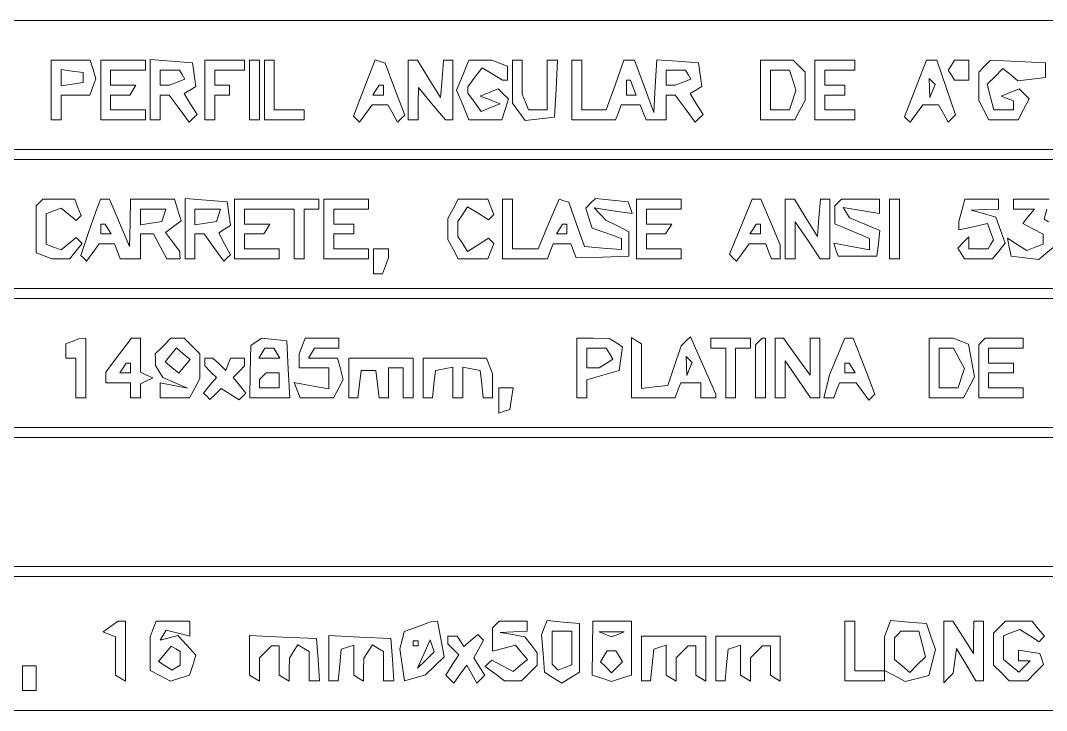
# Paper-space layout 'AN-06-DGE-026' of a CAD drawing. Header units: metres, sheet in millimetres. Extents: x 12 to 193, y 4 to 291.
# Drawn here: x 96.11 to 121.99, y 79.28 to 96.68 of the extents above; entities that cross this region are included whole.
import ezdxf

# ---------------------------------------------------------------- set-up
doc = ezdxf.new("R2010")
doc.units = ezdxf.units.M
doc.layers.add('DGE_CONTORNOS', color=7, linetype='Continuous', lineweight=0)
doc.layers.add('DGE_DATOS', color=7, linetype='Continuous', lineweight=0)

# ---------------------------------------------------------------- blocks, each defined once
blk = doc.blocks.new('LP_REF_DGE_MT_026')
at = {"layer": 'DGE_CONTORNOS'}
for points in [[(180.231, 95.054), (180.231, 93.427), (120.847, 93.427), (61.464, 93.427), (61.464, 95.054), (61.464, 96.681), (120.847, 96.681), (180.231, 96.681)], [(96.881, 94.929), (96.881, 94.178), (97.006, 94.178), (97.131, 94.178), (97.131, 94.491), (97.131, 94.803), (97.493, 94.803), (97.855, 94.803), (97.934, 95.009), (98.013, 95.214), (97.939, 95.447), (97.865, 95.679), (97.373, 95.679), (96.881, 95.679)], [(98.132, 94.929), (98.132, 94.178), (98.696, 94.178), (99.259, 94.178), (99.259, 94.303), (99.259, 94.428), (98.821, 94.428), (98.383, 94.428), (98.383, 94.616), (98.383, 94.803), (98.626, 94.803), (98.869, 94.803), (98.946, 94.929), (99.023, 95.054), (98.703, 95.054), (98.383, 95.054), (98.383, 95.241), (98.383, 95.429), (98.821, 95.429), (99.259, 95.429), (99.259, 95.554), (99.259, 95.679), (98.696, 95.679), (98.132, 95.679)], [(99.384, 94.936), (99.384, 94.178), (99.509, 94.178), (99.634, 94.178), (99.634, 94.491), (99.634, 94.803), (99.749, 94.803), (99.864, 94.803), (100.114, 94.459), (100.365, 94.116), (100.464, 94.215), (100.563, 94.314), (100.4, 94.576), (100.237, 94.837), (100.385, 94.928), (100.532, 95.019), (100.49, 95.318), (100.448, 95.617), (99.916, 95.655), (99.384, 95.694)], [(100.761, 94.929), (100.761, 94.178), (100.886, 94.178), (101.011, 94.178), (101.011, 94.491), (101.011, 94.803), (101.199, 94.803), (101.386, 94.803), (101.386, 94.929), (101.386, 95.054), (101.199, 95.054), (101.011, 95.054), (101.011, 95.241), (101.011, 95.429), (101.386, 95.429), (101.762, 95.429), (101.762, 95.554), (101.762, 95.679), (101.261, 95.679), (100.761, 95.679)], [(101.887, 94.929), (101.887, 94.178), (102.012, 94.178), (102.137, 94.178), (102.137, 94.929), (102.137, 95.679), (102.012, 95.679), (101.887, 95.679)], [(102.262, 94.929), (102.262, 94.178), (102.763, 94.178), (103.264, 94.178), (103.264, 94.303), (103.264, 94.428), (102.888, 94.428), (102.513, 94.428), (102.513, 95.054), (102.513, 95.679), (102.388, 95.679), (102.262, 95.679)], [(104.782, 94.977), (104.51, 94.266), (104.585, 94.191), (104.661, 94.115), (104.821, 94.334), (104.981, 94.553), (105.18, 94.553), (105.379, 94.553), (105.501, 94.335), (105.623, 94.117), (105.712, 94.207), (105.802, 94.297), (105.554, 94.95), (105.306, 95.604), (105.18, 95.646), (105.054, 95.688)], [(105.892, 94.929), (105.892, 94.178), (106.017, 94.178), (106.142, 94.178), (106.145, 94.584), (106.149, 94.991), (106.49, 94.583), (106.83, 94.175), (106.924, 94.177), (107.018, 94.178), (107.018, 94.929), (107.018, 95.679), (106.9, 95.679), (106.783, 95.679), (106.744, 95.21), (106.705, 94.741), (106.413, 95.21), (106.122, 95.679), (106.007, 95.679), (105.892, 95.679)], [(107.268, 95.304), (107.113, 94.929), (107.268, 94.553), (107.424, 94.178), (107.838, 94.178), (108.253, 94.178), (108.336, 94.441), (108.42, 94.703), (108.29, 94.833), (108.161, 94.962), (107.934, 94.869), (107.706, 94.777), (107.957, 94.678), (108.207, 94.58), (107.97, 94.484), (107.733, 94.387), (107.563, 94.619), (107.394, 94.851), (107.394, 94.929), (107.394, 95.006), (107.574, 95.249), (107.754, 95.492), (108.01, 95.335), (108.266, 95.179), (108.33, 95.179), (108.395, 95.179), (108.395, 95.353), (108.395, 95.528), (108.197, 95.604), (107.999, 95.679), (107.711, 95.679), (107.424, 95.679)], [(108.52, 95.14), (108.52, 94.601), (108.682, 94.379), (108.845, 94.156), (109.214, 94.198), (109.584, 94.24), (109.621, 94.96), (109.659, 95.679), (109.527, 95.679), (109.396, 95.679), (109.396, 95.054), (109.396, 94.428), (109.159, 94.428), (108.922, 94.428), (108.846, 94.626), (108.77, 94.824), (108.77, 95.252), (108.77, 95.679), (108.645, 95.679), (108.52, 95.679)], [(110.022, 94.929), (110.022, 94.178), (110.571, 94.178), (111.121, 94.178), (111.193, 94.365), (111.265, 94.553), (111.506, 94.553), (111.747, 94.553), (111.819, 94.365), (111.891, 94.178), (112.145, 94.178), (112.4, 94.178), (112.4, 94.491), (112.4, 94.803), (112.514, 94.803), (112.629, 94.803), (112.879, 94.459), (113.13, 94.116), (113.229, 94.215), (113.329, 94.314), (113.165, 94.576), (113.002, 94.837), (113.15, 94.928), (113.297, 95.019), (113.255, 95.318), (113.213, 95.617), (112.688, 95.655), (112.163, 95.693), (112.125, 95.029), (112.087, 94.365), (111.843, 95.022), (111.599, 95.679), (111.466, 95.679), (111.332, 95.679), (111.11, 95.054), (110.887, 94.428), (110.58, 94.428), (110.272, 94.428), (110.272, 95.054), (110.272, 95.679), (110.147, 95.679), (110.022, 95.679)], [(114.777, 94.929), (114.777, 94.178), (115.211, 94.178), (115.645, 94.178), (115.774, 94.42), (115.904, 94.662), (115.904, 95.02), (115.904, 95.379), (115.754, 95.529), (115.603, 95.679), (115.19, 95.679), (114.777, 95.679)], [(116.154, 94.929), (116.154, 94.178), (116.655, 94.178), (117.155, 94.178), (117.155, 94.303), (117.155, 94.428), (116.78, 94.428), (116.404, 94.428), (116.404, 94.616), (116.404, 94.803), (116.655, 94.803), (116.905, 94.803), (116.905, 94.929), (116.905, 95.054), (116.655, 95.054), (116.404, 95.054), (116.404, 95.241), (116.404, 95.429), (116.78, 95.429), (117.155, 95.429), (117.155, 95.554), (117.155, 95.679), (116.655, 95.679), (116.154, 95.679)], [(118.691, 94.968), (118.411, 94.256), (118.482, 94.186), (118.552, 94.115), (118.712, 94.334), (118.872, 94.553), (119.071, 94.553), (119.27, 94.553), (119.392, 94.335), (119.514, 94.117), (119.607, 94.21), (119.699, 94.302), (119.465, 94.991), (119.231, 95.679), (119.1, 95.679), (118.97, 95.679)], [(119.596, 95.554), (119.518, 95.429), (119.596, 95.304), (119.673, 95.179), (119.853, 95.179), (120.034, 95.179), (120.034, 95.429), (120.034, 95.679), (119.853, 95.679), (119.673, 95.679)], [(120.433, 95.529), (120.284, 95.379), (120.284, 95.02), (120.284, 94.662), (120.414, 94.42), (120.543, 94.178), (120.91, 94.178), (121.276, 94.178), (121.417, 94.441), (121.559, 94.705), (121.43, 94.833), (121.302, 94.962), (121.075, 94.868), (120.847, 94.774), (121.004, 94.716), (121.16, 94.657), (121.16, 94.543), (121.16, 94.428), (120.912, 94.428), (120.664, 94.428), (120.583, 94.751), (120.502, 95.075), (120.699, 95.273), (120.897, 95.47), (121.084, 95.316), (121.27, 95.161), (121.622, 95.201), (121.973, 95.241), (121.973, 95.429), (121.973, 95.616), (121.278, 95.647), (120.583, 95.678)], [(97.694, 95.241), (97.694, 95.116), (97.413, 95.076), (97.131, 95.036), (97.131, 95.241), (97.131, 95.447), (97.413, 95.407), (97.694, 95.367)], [(100.189, 95.317), (100.259, 95.205), (100.061, 95.129), (99.864, 95.054), (99.749, 95.054), (99.634, 95.054), (99.634, 95.241), (99.634, 95.429), (99.877, 95.429), (100.12, 95.429)], [(112.955, 95.317), (113.024, 95.205), (112.827, 95.129), (112.629, 95.054), (112.514, 95.054), (112.4, 95.054), (112.4, 95.241), (112.4, 95.429), (112.642, 95.429), (112.885, 95.429)], [(115.591, 95.179), (115.67, 94.929), (115.591, 94.678), (115.511, 94.428), (115.27, 94.428), (115.028, 94.428), (115.028, 94.929), (115.028, 95.429), (115.27, 95.429), (115.511, 95.429)], [(105.266, 94.929), (105.266, 94.803), (105.133, 94.803), (105.001, 94.803), (105.078, 94.929), (105.156, 95.054), (105.211, 95.054), (105.266, 95.054)], [(111.569, 94.991), (111.641, 94.803), (111.52, 94.803), (111.398, 94.803), (111.398, 94.991), (111.398, 95.179), (111.448, 95.179), (111.497, 95.179)], [(119.118, 94.905), (119.052, 94.741), (119.042, 94.981), (119.032, 95.221), (119.108, 95.145), (119.184, 95.069)], [(180.231, 91.549), (180.231, 89.922), (120.847, 89.922), (61.464, 89.922), (61.464, 91.549), (61.464, 93.176), (120.847, 93.176), (180.231, 93.176)], [(96.589, 92.092), (96.505, 92.008), (96.505, 91.417), (96.505, 90.825), (96.703, 90.749), (96.901, 90.673), (97.126, 90.673), (97.351, 90.673), (97.509, 90.864), (97.667, 91.055), (97.59, 91.132), (97.513, 91.21), (97.324, 91.053), (97.134, 90.896), (96.945, 90.968), (96.756, 91.041), (96.756, 91.424), (96.756, 91.808), (96.945, 91.88), (97.134, 91.953), (97.324, 91.796), (97.513, 91.639), (97.575, 91.701), (97.638, 91.764), (97.559, 91.97), (97.48, 92.175), (97.076, 92.175), (96.672, 92.175)], [(98.068, 92.019), (98.011, 91.862), (97.82, 91.311), (97.629, 90.759), (97.703, 90.685), (97.777, 90.611), (97.937, 90.83), (98.097, 91.049), (98.289, 91.049), (98.481, 91.049), (98.553, 90.861), (98.625, 90.673), (98.879, 90.673), (99.134, 90.673), (99.134, 90.986), (99.134, 91.299), (99.3, 91.299), (99.467, 91.299), (99.634, 90.986), (99.802, 90.673), (99.968, 90.673), (100.135, 90.673), (100.131, 90.767), (100.127, 90.861), (99.946, 91.1), (99.766, 91.339), (99.966, 91.485), (100.166, 91.631), (100.079, 91.903), (99.993, 92.175), (99.438, 92.175), (98.883, 92.175), (98.873, 91.581), (98.863, 90.986), (98.607, 91.581), (98.351, 92.175), (98.238, 92.175), (98.125, 92.175)], [(100.26, 91.431), (100.26, 90.673), (100.385, 90.673), (100.51, 90.673), (100.51, 90.986), (100.51, 91.299), (100.625, 91.299), (100.74, 91.299), (100.99, 90.955), (101.241, 90.611), (101.324, 90.694), (101.407, 90.777), (101.258, 91.054), (101.11, 91.331), (101.259, 91.423), (101.408, 91.515), (101.366, 91.814), (101.324, 92.113), (100.792, 92.151), (100.26, 92.19)], [(101.511, 91.424), (101.511, 90.673), (102.075, 90.673), (102.638, 90.673), (102.638, 90.799), (102.638, 90.924), (102.2, 90.924), (101.762, 90.924), (101.762, 91.111), (101.762, 91.299), (102.005, 91.299), (102.248, 91.299), (102.325, 91.424), (102.402, 91.549), (102.082, 91.549), (101.762, 91.549), (101.762, 91.737), (101.762, 91.925), (102.388, 91.925), (103.013, 91.925), (103.013, 91.299), (103.013, 90.673), (103.138, 90.673), (103.264, 90.673), (103.264, 91.299), (103.264, 91.925), (103.451, 91.925), (103.639, 91.925), (103.639, 92.05), (103.639, 92.175), (102.575, 92.175), (101.511, 92.175)], [(103.764, 91.424), (103.764, 90.673), (104.327, 90.673), (104.891, 90.673), (104.891, 90.799), (104.891, 90.924), (104.452, 90.924), (104.014, 90.924), (104.014, 91.111), (104.014, 91.299), (104.265, 91.299), (104.515, 91.299), (104.515, 91.424), (104.515, 91.549), (104.265, 91.549), (104.014, 91.549), (104.014, 91.737), (104.014, 91.925), (104.452, 91.925), (104.891, 91.925), (104.891, 92.05), (104.891, 92.175), (104.327, 92.175), (103.764, 92.175)], [(107.022, 91.933), (106.893, 91.691), (106.893, 91.424), (106.893, 91.158), (107.022, 90.915), (107.152, 90.673), (107.527, 90.673), (107.902, 90.673), (107.976, 90.866), (108.05, 91.06), (107.984, 91.125), (107.918, 91.191), (107.652, 91.026), (107.386, 90.861), (107.266, 91.049), (107.147, 91.237), (107.147, 91.424), (107.147, 91.612), (107.266, 91.8), (107.386, 91.987), (107.652, 91.822), (107.918, 91.657), (107.984, 91.723), (108.05, 91.789), (107.976, 91.982), (107.902, 92.175), (107.527, 92.175), (107.152, 92.175)], [(108.27, 91.424), (108.27, 90.673), (108.837, 90.673), (109.404, 90.673), (109.476, 90.861), (109.548, 91.049), (109.771, 91.049), (109.995, 91.049), (110.062, 90.874), (110.129, 90.7), (110.795, 90.718), (111.461, 90.736), (111.461, 91.045), (111.461, 91.354), (111.169, 91.5), (110.877, 91.646), (110.731, 91.802), (110.585, 91.957), (111.062, 91.885), (111.54, 91.813), (111.491, 91.963), (111.442, 92.113), (111.029, 92.153), (110.616, 92.193), (110.494, 92.072), (110.372, 91.95), (110.452, 91.698), (110.532, 91.445), (110.903, 91.316), (111.273, 91.187), (111.273, 91.046), (111.273, 90.904), (110.804, 90.945), (110.335, 90.986), (110.139, 91.542), (109.943, 92.097), (109.82, 92.138), (109.697, 92.179), (109.432, 91.551), (109.167, 90.924), (108.844, 90.924), (108.52, 90.924), (108.52, 91.549), (108.52, 92.175), (108.395, 92.175), (108.27, 92.175)], [(111.649, 91.424), (111.649, 90.673), (112.212, 90.673), (112.775, 90.673), (112.775, 90.799), (112.775, 90.924), (112.337, 90.924), (111.899, 90.924), (111.899, 91.111), (111.899, 91.299), (112.142, 91.299), (112.385, 91.299), (112.462, 91.424), (112.539, 91.549), (112.219, 91.549), (111.899, 91.549), (111.899, 91.737), (111.899, 91.925), (112.337, 91.925), (112.775, 91.925), (112.775, 92.05), (112.775, 92.175), (112.212, 92.175), (111.649, 92.175)], [(114.285, 91.481), (113.997, 90.786), (114.085, 90.699), (114.172, 90.611), (114.332, 90.83), (114.492, 91.049), (114.701, 91.049), (114.91, 91.049), (114.982, 90.861), (115.054, 90.673), (115.166, 90.673), (115.278, 90.673), (115.278, 90.851), (115.278, 91.028), (115.032, 91.602), (114.786, 92.175), (114.68, 92.175), (114.573, 92.175)], [(115.403, 91.424), (115.403, 90.673), (115.528, 90.673), (115.653, 90.673), (115.653, 91.14), (115.653, 91.608), (115.971, 91.14), (116.288, 90.673), (116.409, 90.673), (116.529, 90.673), (116.529, 91.424), (116.529, 92.175), (116.412, 92.175), (116.294, 92.175), (116.255, 91.706), (116.217, 91.237), (115.925, 91.706), (115.633, 92.175), (115.518, 92.175), (115.403, 92.175)], [(116.738, 92.092), (116.655, 92.008), (116.655, 91.781), (116.655, 91.553), (117.093, 91.37), (117.531, 91.187), (117.531, 91.041), (117.531, 90.896), (117.079, 90.98), (116.628, 91.065), (116.683, 90.901), (116.738, 90.736), (117.228, 90.736), (117.718, 90.736), (117.756, 91.062), (117.794, 91.388), (117.409, 91.548), (117.025, 91.707), (116.945, 91.836), (116.866, 91.964), (117.323, 91.89), (117.781, 91.815), (117.781, 91.995), (117.781, 92.175), (117.301, 92.175), (116.821, 92.175)], [(118.031, 91.424), (118.031, 90.673), (118.156, 90.673), (118.282, 90.673), (118.282, 91.424), (118.282, 92.175), (118.156, 92.175), (118.031, 92.175)], [(119.862, 91.894), (119.787, 91.612), (119.785, 91.508), (119.783, 91.404), (120.143, 91.483), (120.503, 91.562), (120.581, 91.357), (120.66, 91.151), (120.59, 91.038), (120.519, 90.924), (120.277, 90.924), (120.034, 90.924), (120.034, 91.074), (120.034, 91.224), (119.894, 91.085), (119.755, 90.945), (119.839, 90.809), (119.923, 90.673), (120.276, 90.673), (120.629, 90.673), (120.791, 90.869), (120.953, 91.064), (120.836, 91.395), (120.72, 91.726), (120.408, 91.813), (120.096, 91.9), (120.44, 91.912), (120.785, 91.925), (120.785, 92.05), (120.785, 92.175), (120.361, 92.175), (119.938, 92.175)], [(99.729, 91.768), (99.677, 91.612), (99.405, 91.572), (99.134, 91.532), (99.134, 91.728), (99.134, 91.925), (99.457, 91.925), (99.78, 91.925)], [(101.105, 91.768), (101.054, 91.612), (100.782, 91.572), (100.51, 91.532), (100.51, 91.728), (100.51, 91.925), (100.834, 91.925), (101.157, 91.925)], [(98.32, 91.424), (98.398, 91.299), (98.265, 91.299), (98.132, 91.299), (98.132, 91.424), (98.132, 91.549), (98.188, 91.549), (98.243, 91.549)], [(109.897, 91.424), (109.897, 91.299), (109.764, 91.299), (109.631, 91.299), (109.709, 91.424), (109.786, 91.549), (109.841, 91.549), (109.897, 91.549)], [(114.777, 91.424), (114.777, 91.299), (114.645, 91.299), (114.512, 91.299), (114.59, 91.424), (114.667, 91.549), (114.722, 91.549), (114.777, 91.549)], [(105.016, 90.611), (105.016, 90.298), (105.127, 90.298), (105.239, 90.298), (105.315, 90.496), (105.391, 90.694), (105.391, 90.809), (105.391, 90.924), (105.203, 90.924), (105.016, 90.924)], [(180.231, 88.045), (180.231, 86.418), (120.847, 86.418), (61.464, 86.418), (61.464, 88.045), (61.464, 89.672), (120.847, 89.672), (180.231, 89.672)], [(97.413, 88.588), (97.256, 88.525), (97.256, 88.348), (97.256, 88.17), (97.382, 88.17), (97.507, 88.17), (97.507, 87.67), (97.507, 87.169), (97.632, 87.169), (97.757, 87.169), (97.757, 87.92), (97.757, 88.671), (97.663, 88.661), (97.569, 88.651)], [(98.585, 88.241), (98.258, 87.812), (98.258, 87.678), (98.258, 87.545), (98.57, 87.545), (98.883, 87.545), (98.883, 87.357), (98.883, 87.169), (99.008, 87.169), (99.134, 87.169), (99.134, 87.346), (99.134, 87.524), (99.29, 87.597), (99.447, 87.67), (99.29, 87.743), (99.134, 87.816), (99.134, 88.243), (99.134, 88.671), (99.023, 88.671), (98.913, 88.671)], [(99.706, 88.474), (99.509, 88.278), (99.511, 88.13), (99.513, 87.983), (99.608, 87.832), (99.704, 87.682), (100.013, 87.548), (100.323, 87.414), (99.978, 87.481), (99.634, 87.549), (99.634, 87.359), (99.634, 87.169), (100.005, 87.169), (100.376, 87.169), (100.506, 87.411), (100.635, 87.653), (100.635, 87.965), (100.635, 88.278), (100.439, 88.474), (100.242, 88.671), (100.072, 88.671), (99.902, 88.671)], [(102.059, 88.578), (101.919, 88.483), (101.905, 87.826), (101.891, 87.169), (102.396, 87.169), (102.901, 87.169), (102.863, 87.889), (102.826, 88.608), (102.513, 88.641), (102.2, 88.673)], [(103.214, 88.473), (103.138, 88.275), (103.138, 88.097), (103.138, 87.92), (103.514, 87.92), (103.889, 87.92), (103.889, 87.656), (103.889, 87.392), (103.453, 87.473), (103.017, 87.555), (103.091, 87.362), (103.165, 87.169), (103.585, 87.169), (104.006, 87.169), (104.129, 87.399), (104.252, 87.629), (104.181, 87.9), (104.11, 88.17), (103.742, 88.17), (103.374, 88.17), (103.451, 88.295), (103.529, 88.421), (103.834, 88.421), (104.14, 88.421), (104.14, 88.546), (104.14, 88.671), (103.715, 88.671), (103.29, 88.671)], [(110.147, 87.92), (110.147, 87.169), (110.272, 87.169), (110.397, 87.169), (110.397, 87.394), (110.397, 87.618), (110.804, 87.738), (111.211, 87.857), (111.253, 88.156), (111.295, 88.455), (111.128, 88.561), (110.96, 88.667), (110.554, 88.669), (110.147, 88.671)], [(111.523, 87.927), (111.523, 87.169), (112.073, 87.169), (112.623, 87.169), (112.695, 87.357), (112.767, 87.545), (113.021, 87.545), (113.276, 87.545), (113.276, 87.357), (113.276, 87.169), (113.463, 87.169), (113.651, 87.169), (113.651, 87.216), (113.651, 87.263), (113.332, 87.985), (113.012, 88.708), (112.897, 88.592), (112.781, 88.477), (112.61, 87.98), (112.439, 87.482), (112.106, 87.442), (111.774, 87.403), (111.774, 87.967), (111.774, 88.531), (111.649, 88.608), (111.523, 88.686)], [(113.526, 88.546), (113.526, 88.421), (113.714, 88.421), (113.901, 88.421), (113.901, 87.795), (113.901, 87.169), (114.026, 87.169), (114.152, 87.169), (114.152, 87.795), (114.152, 88.421), (114.339, 88.421), (114.527, 88.421), (114.527, 88.546), (114.527, 88.671), (114.026, 88.671), (113.526, 88.671)], [(114.736, 88.587), (114.652, 88.504), (114.652, 87.837), (114.652, 87.169), (114.777, 87.169), (114.903, 87.169), (114.903, 87.92), (114.903, 88.671), (114.861, 88.671), (114.819, 88.671)], [(115.153, 87.92), (115.153, 87.169), (115.278, 87.169), (115.403, 87.169), (115.403, 87.636), (115.403, 88.103), (115.72, 87.636), (116.038, 87.169), (116.159, 87.169), (116.279, 87.169), (116.279, 87.92), (116.279, 88.671), (116.154, 88.671), (116.029, 88.671), (116.029, 88.203), (116.029, 87.735), (115.696, 88.203), (115.363, 88.671), (115.258, 88.671), (115.153, 88.671)], [(116.715, 88.209), (116.522, 87.747), (116.45, 87.458), (116.377, 87.169), (116.503, 87.169), (116.628, 87.169), (116.7, 87.357), (116.772, 87.545), (116.981, 87.545), (117.19, 87.545), (117.35, 87.326), (117.51, 87.107), (117.586, 87.182), (117.661, 87.258), (117.391, 87.964), (117.12, 88.671), (117.014, 88.671), (116.908, 88.671)], [(119.032, 87.92), (119.032, 87.169), (119.466, 87.169), (119.9, 87.169), (120.041, 87.433), (120.182, 87.696), (120.104, 88.109), (120.027, 88.522), (119.832, 88.596), (119.638, 88.671), (119.335, 88.671), (119.032, 88.671)], [(120.367, 88.587), (120.284, 88.504), (120.284, 87.837), (120.284, 87.169), (120.847, 87.169), (121.41, 87.169), (121.41, 87.294), (121.41, 87.419), (120.972, 87.419), (120.534, 87.419), (120.534, 87.607), (120.534, 87.795), (120.847, 87.795), (121.16, 87.795), (121.16, 87.92), (121.16, 88.045), (120.847, 88.045), (120.534, 88.045), (120.534, 88.233), (120.534, 88.421), (120.972, 88.421), (121.41, 88.421), (121.41, 88.546), (121.41, 88.671), (120.931, 88.671), (120.451, 88.671)], [(100.245, 87.964), (100.102, 87.792), (99.929, 87.935), (99.756, 88.078), (99.9, 88.251), (100.043, 88.424), (100.216, 88.28), (100.388, 88.137)], [(102.575, 88.295), (102.653, 88.17), (102.388, 88.17), (102.122, 88.17), (102.2, 88.295), (102.277, 88.421), (102.388, 88.421), (102.498, 88.421)], [(110.969, 88.281), (111.055, 88.142), (110.882, 88.033), (110.71, 87.924), (110.554, 87.922), (110.397, 87.92), (110.397, 88.17), (110.397, 88.421), (110.64, 88.421), (110.883, 88.421)], [(119.786, 88.166), (119.922, 87.911), (119.844, 87.665), (119.766, 87.419), (119.525, 87.419), (119.283, 87.419), (119.283, 87.92), (119.283, 88.421), (119.466, 88.421), (119.649, 88.421)], [(98.883, 87.92), (98.883, 87.795), (98.751, 87.795), (98.618, 87.795), (98.696, 87.92), (98.773, 88.045), (98.828, 88.045), (98.883, 88.045)], [(100.761, 88.07), (100.761, 87.97), (100.905, 87.825), (101.05, 87.68), (100.888, 87.484), (100.725, 87.288), (100.807, 87.206), (100.89, 87.123), (101.029, 87.262), (101.168, 87.401), (101.397, 87.259), (101.625, 87.116), (101.711, 87.202), (101.797, 87.288), (101.635, 87.484), (101.472, 87.68), (101.617, 87.825), (101.762, 87.97), (101.762, 88.07), (101.762, 88.17), (101.584, 88.17), (101.407, 88.17), (101.35, 88.014), (101.292, 87.857), (101.127, 88.014), (100.961, 88.17), (100.861, 88.17), (100.761, 88.17)], [(104.39, 87.67), (104.39, 87.169), (104.507, 87.169), (104.624, 87.169), (104.663, 87.513), (104.703, 87.857), (104.891, 87.857), (105.078, 87.857), (105.118, 87.513), (105.157, 87.169), (105.274, 87.169), (105.391, 87.169), (105.391, 87.545), (105.391, 87.92), (105.579, 87.92), (105.767, 87.92), (105.767, 87.545), (105.767, 87.169), (105.892, 87.169), (106.017, 87.169), (106.017, 87.67), (106.017, 88.17), (105.203, 88.17), (104.39, 88.17)], [(106.267, 87.67), (106.267, 87.169), (106.384, 87.169), (106.501, 87.169), (106.54, 87.512), (106.58, 87.855), (106.799, 87.897), (107.018, 87.938), (107.018, 87.554), (107.018, 87.169), (107.143, 87.169), (107.268, 87.169), (107.268, 87.554), (107.268, 87.938), (107.487, 87.897), (107.706, 87.855), (107.746, 87.512), (107.786, 87.169), (107.902, 87.169), (108.019, 87.169), (108.019, 87.472), (108.019, 87.774), (107.943, 87.972), (107.867, 88.17), (107.067, 88.17), (106.267, 88.17)], [(112.986, 87.897), (112.92, 87.732), (112.91, 87.972), (112.9, 88.212), (112.976, 88.136), (113.051, 88.061)], [(117.093, 87.92), (117.17, 87.795), (117.037, 87.795), (116.905, 87.795), (116.905, 87.92), (116.905, 88.045), (116.96, 88.045), (117.015, 88.045)], [(102.638, 87.607), (102.638, 87.419), (102.388, 87.419), (102.137, 87.419), (102.137, 87.524), (102.137, 87.628), (102.221, 87.711), (102.304, 87.795), (102.471, 87.795), (102.638, 87.795)], [(108.176, 87.101), (108.176, 86.783), (108.317, 86.829), (108.457, 86.876), (108.497, 87.148), (108.537, 87.419), (108.356, 87.419), (108.176, 87.419)], [(180.231, 84.541), (180.231, 82.914), (120.847, 82.914), (61.464, 82.914), (61.464, 84.541), (61.464, 86.168), (120.847, 86.168), (180.231, 86.168)], [(180.231, 80.974), (180.231, 79.284), (120.847, 79.284), (61.464, 79.284), (61.464, 80.974), (61.464, 82.664), (120.847, 82.664), (180.231, 82.664)], [(98.383, 81.401), (98.195, 81.268), (98.351, 81.204), (98.508, 81.141), (98.508, 80.658), (98.508, 80.175), (98.633, 80.098), (98.758, 80.021), (98.758, 80.779), (98.758, 81.537), (98.664, 81.535), (98.57, 81.533)], [(99.46, 81.339), (99.384, 81.141), (99.384, 80.718), (99.384, 80.294), (99.639, 80.158), (99.894, 80.021), (100.133, 80.097), (100.372, 80.173), (100.453, 80.426), (100.533, 80.679), (100.307, 80.928), (100.082, 81.177), (99.858, 81.119), (99.634, 81.06), (99.71, 81.184), (99.787, 81.307), (100.086, 81.232), (100.385, 81.157), (100.385, 81.347), (100.385, 81.537), (99.96, 81.537), (99.536, 81.537)], [(106.124, 81.396), (105.793, 81.275), (105.735, 81.055), (105.678, 80.835), (105.737, 80.431), (105.796, 80.028), (106.063, 80.107), (106.33, 80.187), (106.565, 80.412), (106.8, 80.638), (106.716, 81.087), (106.631, 81.537), (106.543, 81.527), (106.455, 81.517)], [(108.103, 81.454), (108.019, 81.37), (108.019, 81.076), (108.019, 80.782), (108.31, 80.855), (108.601, 80.928), (108.75, 80.748), (108.898, 80.569), (108.717, 80.419), (108.536, 80.268), (108.267, 80.412), (107.998, 80.556), (107.915, 80.473), (107.832, 80.39), (108.075, 80.213), (108.317, 80.035), (108.535, 80.035), (108.752, 80.035), (108.949, 80.232), (109.146, 80.429), (109.146, 80.584), (109.146, 80.738), (108.989, 80.941), (108.833, 81.144), (108.52, 81.198), (108.207, 81.253), (108.551, 81.27), (108.895, 81.287), (108.895, 81.412), (108.895, 81.537), (108.541, 81.537), (108.186, 81.537)], [(109.324, 81.371), (109.254, 81.188), (109.294, 80.718), (109.333, 80.248), (109.552, 80.111), (109.771, 79.974), (109.99, 80.112), (110.209, 80.25), (110.209, 80.862), (110.209, 81.475), (109.802, 81.514), (109.394, 81.553)], [(110.54, 80.856), (110.532, 80.174), (110.777, 80.096), (111.023, 80.018), (111.273, 80.098), (111.523, 80.177), (111.523, 80.857), (111.523, 81.537), (111.036, 81.537), (110.548, 81.537)], [(116.905, 80.786), (116.905, 80.035), (117.406, 80.035), (117.906, 80.035), (117.906, 80.161), (117.906, 80.286), (117.531, 80.286), (117.155, 80.286), (117.155, 80.911), (117.155, 81.537), (117.03, 81.537), (116.905, 81.537)], [(117.985, 81.346), (117.906, 81.141), (117.906, 80.718), (117.906, 80.294), (118.168, 80.154), (118.43, 80.014), (118.729, 80.089), (119.029, 80.164), (119.111, 80.493), (119.194, 80.821), (119.079, 81.148), (118.965, 81.475), (118.514, 81.513), (118.063, 81.55)], [(119.408, 80.761), (119.408, 79.985), (119.522, 80.104), (119.637, 80.223), (119.68, 80.536), (119.722, 80.849), (119.967, 80.442), (120.213, 80.035), (120.311, 80.035), (120.409, 80.035), (120.409, 80.786), (120.409, 81.537), (120.284, 81.537), (120.159, 81.537), (120.157, 81.13), (120.155, 80.724), (119.894, 81.13), (119.634, 81.537), (119.521, 81.537), (119.408, 81.537)], [(120.81, 81.387), (120.659, 81.237), (120.659, 80.833), (120.659, 80.429), (120.856, 80.232), (121.053, 80.035), (121.285, 80.035), (121.518, 80.035), (121.72, 80.238), (121.922, 80.44), (121.875, 80.582), (121.829, 80.724), (121.557, 80.764), (121.285, 80.804), (121.285, 80.67), (121.285, 80.536), (121.435, 80.536), (121.586, 80.536), (121.441, 80.391), (121.296, 80.246), (121.103, 80.406), (120.91, 80.567), (120.91, 80.868), (120.91, 81.17), (121.114, 81.248), (121.318, 81.326), (121.564, 81.173), (121.81, 81.019), (121.878, 81.087), (121.947, 81.156), (121.788, 81.346), (121.63, 81.537), (121.295, 81.537), (120.96, 81.537)], [(110.022, 80.862), (110.022, 80.438), (109.846, 80.37), (109.671, 80.303), (109.596, 80.378), (109.521, 80.453), (109.521, 80.87), (109.521, 81.287), (109.771, 81.287), (110.022, 81.287)], [(118.859, 80.963), (118.94, 80.64), (118.742, 80.442), (118.544, 80.245), (118.35, 80.406), (118.156, 80.567), (118.156, 80.843), (118.156, 81.12), (118.24, 81.203), (118.323, 81.287), (118.55, 81.287), (118.777, 81.287)], [(101.887, 80.674), (101.887, 80.175), (102.012, 80.098), (102.137, 80.021), (102.137, 80.316), (102.137, 80.611), (102.287, 80.761), (102.438, 80.911), (102.538, 80.911), (102.638, 80.911), (102.638, 80.543), (102.638, 80.175), (102.763, 80.098), (102.888, 80.021), (102.89, 80.31), (102.892, 80.599), (103.001, 80.771), (103.11, 80.943), (103.25, 80.857), (103.389, 80.772), (103.389, 80.403), (103.389, 80.035), (103.521, 80.035), (103.653, 80.035), (103.615, 80.567), (103.576, 81.099), (102.732, 81.136), (101.887, 81.173)], [(103.889, 80.605), (103.889, 80.035), (104.007, 80.035), (104.124, 80.035), (104.163, 80.432), (104.202, 80.83), (104.359, 80.881), (104.515, 80.932), (104.515, 80.554), (104.515, 80.175), (104.64, 80.098), (104.765, 80.021), (104.767, 80.31), (104.769, 80.599), (104.878, 80.771), (104.988, 80.943), (105.127, 80.857), (105.266, 80.772), (105.266, 80.403), (105.266, 80.035), (105.398, 80.035), (105.531, 80.035), (105.492, 80.567), (105.454, 81.099), (104.672, 81.136), (103.889, 81.174)], [(106.142, 80.974), (106.142, 80.911), (106.079, 80.911), (106.017, 80.911), (106.017, 80.974), (106.017, 81.037), (106.079, 81.037), (106.142, 81.037)], [(106.335, 80.555), (106.124, 80.348), (106.285, 80.707), (106.445, 81.065), (106.496, 80.913), (106.547, 80.762)], [(106.893, 81.062), (106.893, 80.961), (107.028, 80.826), (107.164, 80.691), (107.002, 80.431), (106.84, 80.172), (106.939, 80.073), (107.039, 79.973), (107.205, 80.201), (107.371, 80.428), (107.498, 80.202), (107.625, 79.975), (107.724, 80.073), (107.822, 80.172), (107.684, 80.393), (107.545, 80.615), (107.669, 80.835), (107.792, 81.055), (107.721, 81.126), (107.65, 81.197), (107.47, 81.048), (107.291, 80.899), (107.21, 81.031), (107.128, 81.162), (107.011, 81.162), (106.893, 81.162)], [(111.179, 81.204), (111.023, 81.141), (110.866, 81.204), (110.71, 81.267), (111.023, 81.267), (111.336, 81.267)], [(111.774, 80.599), (111.774, 80.035), (111.891, 80.035), (112.008, 80.035), (112.047, 80.432), (112.087, 80.83), (112.243, 80.881), (112.4, 80.932), (112.4, 80.554), (112.4, 80.175), (112.525, 80.098), (112.65, 80.021), (112.65, 80.316), (112.65, 80.611), (112.8, 80.761), (112.95, 80.911), (113.05, 80.911), (113.15, 80.911), (113.15, 80.543), (113.15, 80.175), (113.276, 80.098), (113.401, 80.021), (113.401, 80.591), (113.401, 81.162), (112.587, 81.162), (111.774, 81.162)], [(113.651, 80.599), (113.651, 80.035), (113.768, 80.035), (113.885, 80.035), (113.925, 80.432), (113.964, 80.83), (114.12, 80.881), (114.277, 80.932), (114.277, 80.554), (114.277, 80.175), (114.402, 80.098), (114.527, 80.021), (114.527, 80.316), (114.527, 80.611), (114.677, 80.761), (114.827, 80.911), (114.928, 80.911), (115.028, 80.911), (115.028, 80.543), (115.028, 80.175), (115.153, 80.098), (115.278, 80.021), (115.278, 80.591), (115.278, 81.162), (114.464, 81.162), (113.651, 81.162)], [(100.135, 80.599), (100.135, 80.426), (100.035, 80.364), (99.935, 80.302), (99.761, 80.41), (99.588, 80.517), (99.75, 80.713), (99.913, 80.909), (100.024, 80.84), (100.135, 80.772)], [(111.217, 80.65), (111.301, 80.514), (111.162, 80.375), (111.023, 80.236), (110.884, 80.375), (110.744, 80.514), (110.828, 80.65), (110.912, 80.786), (111.023, 80.786), (111.133, 80.786)], [(96.161, 80.098), (96.161, 79.785), (96.333, 79.785), (96.505, 79.785), (96.505, 80.098), (96.505, 80.411), (96.333, 80.411), (96.161, 80.411)]]:
    blk.add_lwpolyline(points, close=True, dxfattribs=at)
for points in [[(122.048, 91.605), (121.934, 91.675), (122, 91.925)], [(122.065, 92.175), (121.613, 92.175), (121.16, 92.175), (121.16, 92.05), (121.16, 91.925), (121.426, 91.925), (121.691, 91.925), (121.543, 91.746), (121.394, 91.567), (121.653, 91.429), (121.911, 91.29), (121.911, 91.166), (121.911, 91.041), (121.707, 90.963), (121.502, 90.884), (121.258, 91.037), (121.014, 91.189), (121.057, 90.963), (121.1, 90.736), (121.45, 90.696), (121.801, 90.655), (121.981, 90.805), (122.161, 90.954)]]:
    blk.add_lwpolyline(points, dxfattribs=at)

psp = doc.layouts.new('AN-06-DGE-026')

# ---------------------------------------------------------------- block references
at = {"layer": 'DGE_DATOS'}
psp.add_blockref('LP_REF_DGE_MT_026', (0, 0), dxfattribs=at)

doc.saveas('drawing.dxf')
